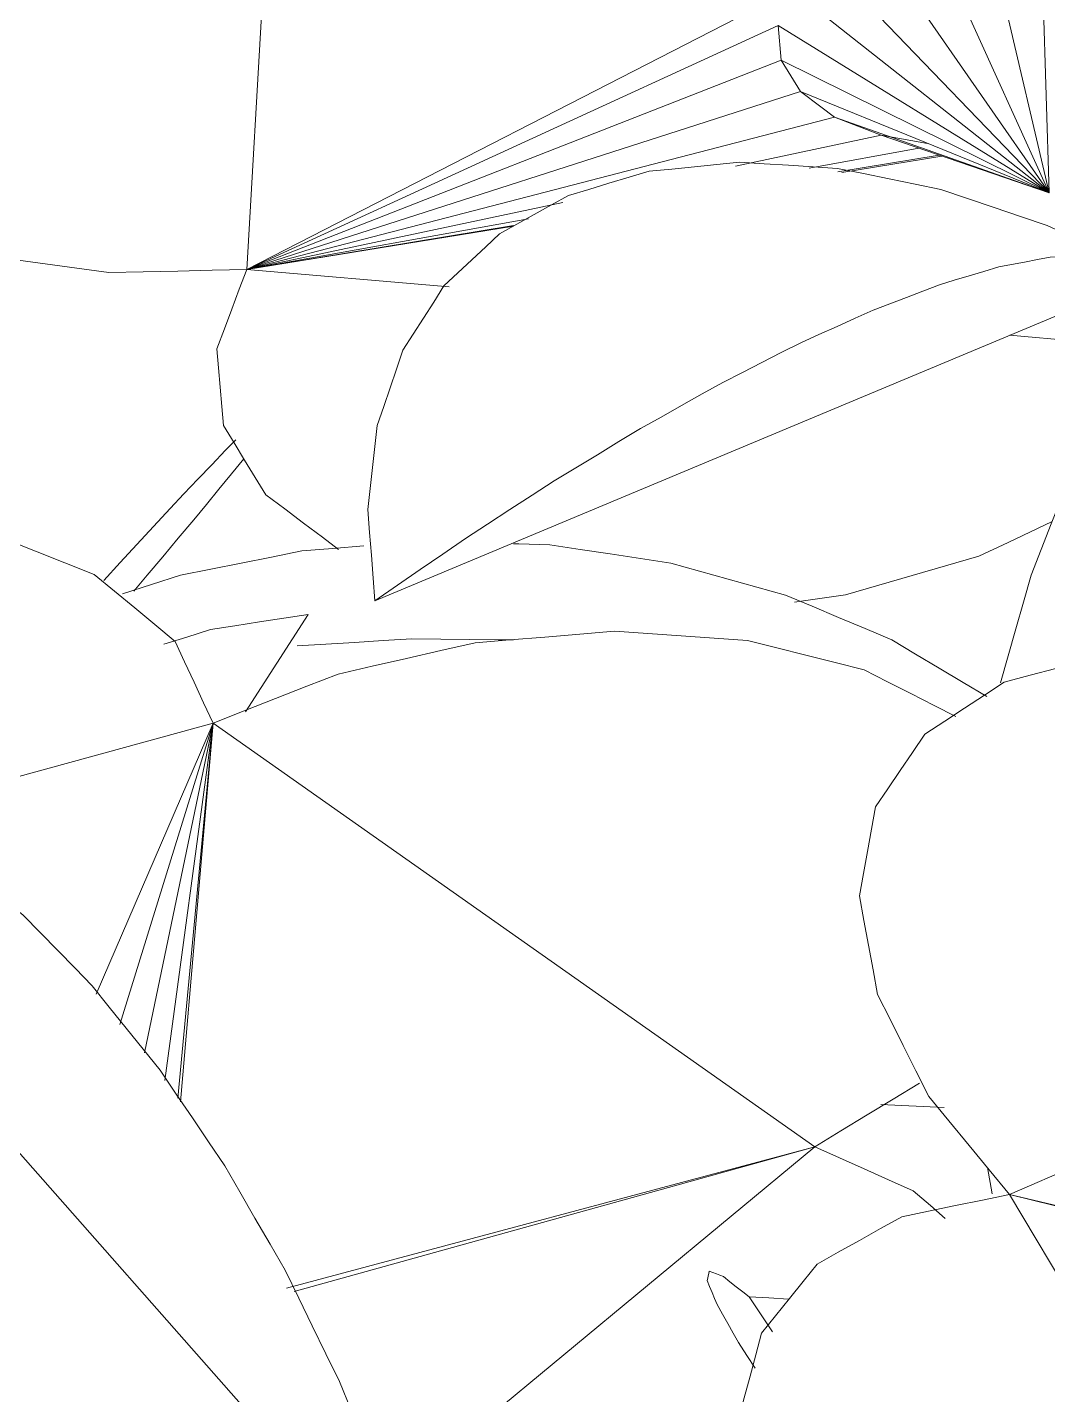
# Model space of a CAD drawing. Header units: metres. Extents: x 13.9 to 26.7, y -0.2 to 3.2.
# Drawn here: x 20.7247 to 20.7689, y 2.7005 to 2.7596 of the extents above; entities that cross this region are included whole.
import ezdxf

# ---------------------------------------------------------------- set-up
doc = ezdxf.new("R2010")
doc.units = ezdxf.units.M
doc.layers.add('Importações nas famílias', color=10, linetype='Continuous', lineweight=5)
doc.layers.add('Vegetação', color=7, linetype='Continuous', lineweight=5)

# ---------------------------------------------------------------- blocks, each defined once
blk = doc.blocks.new('Planta_pergolado_12200 - plantas pergolado_skp_Component_12-V3948-Corte 1')
at = {"layer": 'Importações nas famílias'}
blk.add_line((20.756972, 2.703219), (20.755962, 2.704732), dxfattribs=at)
at = {"layer": 'Importações nas famílias', "flags": 128}
for points in [[(20.754236, 2.705841), (20.754213, 2.705739), (20.754189, 2.705638), (20.754166, 2.705536), (20.754143, 2.705435)], [(20.754847, 2.705604), (20.754694, 2.705663), (20.754542, 2.705722), (20.754389, 2.705781), (20.754236, 2.705841)], [(20.754143, 2.705435), (20.754249, 2.705175), (20.754356, 2.704916), (20.754463, 2.704656), (20.75457, 2.704397)], [(20.755962, 2.704732), (20.755683, 2.70495), (20.755405, 2.705168), (20.755126, 2.705386), (20.754847, 2.705604)], [(20.757663, 2.704629), (20.756813, 2.704681), (20.755962, 2.704732)], [(20.75457, 2.704397), (20.754804, 2.703985), (20.755038, 2.703574), (20.755272, 2.703162), (20.755506, 2.702751)], [(20.755506, 2.702751), (20.755862, 2.702197), (20.756219, 2.701643)]]:
    blk.add_lwpolyline(points, dxfattribs=at)
blk = doc.blocks.new('Planta_pergolado_12200 - plantas pergolado_skp_Component_17-V3949-Corte 1')
at = {"layer": 'Importações nas famílias'}
for p, q in [((20.732776, 2.729542), (20.688264, 2.717309)), ((20.727724, 2.71782), (20.732776, 2.729542)), ((20.728745, 2.716515), (20.732776, 2.729542)), ((20.729813, 2.715276), (20.732776, 2.729542)), ((20.730694, 2.714083), (20.732776, 2.729542)), ((20.731255, 2.713322), (20.732776, 2.729542)), ((20.731375, 2.713159), (20.732776, 2.729542)), ((20.732776, 2.729542), (20.758802, 2.711223)), ((20.758802, 2.711223), (20.735946, 2.705112)), ((20.73628, 2.704956), (20.758802, 2.711223)), ((20.758802, 2.711223), (20.740269, 2.695867))]:
    blk.add_line(p, q, dxfattribs=at)
at = {"layer": 'Importações nas famílias', "flags": 128}
for points in [[(20.727637, 2.735973), (20.726369, 2.736477), (20.725101, 2.736981), (20.723833, 2.737486), (20.722566, 2.73799)], [(20.73114, 2.733075), (20.730264, 2.733799), (20.729389, 2.734524), (20.728513, 2.735248), (20.727637, 2.735973)], [(20.750144, 2.733511), (20.748634, 2.733388), (20.747125, 2.733265), (20.745615, 2.733141), (20.744105, 2.733018)], [(20.755886, 2.733109), (20.754451, 2.733209), (20.753015, 2.73331), (20.75158, 2.73341), (20.750144, 2.733511)], [(20.732776, 2.729542), (20.732367, 2.730425), (20.731958, 2.731308), (20.731549, 2.732191), (20.73114, 2.733075)], [(20.744105, 2.733018), (20.742624, 2.73268), (20.741143, 2.732341), (20.739662, 2.732003), (20.738181, 2.731664)], [(20.76094, 2.73184), (20.759676, 2.732157), (20.758413, 2.732474), (20.75715, 2.732792), (20.755886, 2.733109)], [(20.764898, 2.729822), (20.763956, 2.730302), (20.762951, 2.730815), (20.761945, 2.731327), (20.76094, 2.73184)], [(20.738181, 2.731664), (20.73683, 2.731134), (20.735478, 2.730603), (20.734127, 2.730072), (20.732776, 2.729542)], [(20.758802, 2.711223), (20.759931, 2.71191), (20.761061, 2.712597), (20.762191, 2.713283), (20.76332, 2.71397)], [(20.763054, 2.70932), (20.761991, 2.709796), (20.760928, 2.710271), (20.759865, 2.710747), (20.758802, 2.711223)], [(20.764443, 2.708124), (20.763802, 2.708676), (20.763054, 2.70932)]]:
    blk.add_lwpolyline(points, dxfattribs=at)
blk = doc.blocks.new('Planta_pergolado_12200 - plantas pergolado_skp_Component_16-V3950-Corte 1')
for name in ['Planta_pergolado_12200 - plantas pergolado_skp_Component_17-V3949-Corte 1', 'Planta_pergolado_12200 - plantas pergolado_skp_Component_12-V3948-Corte 1']:
    blk.add_blockref(name, (0, 0))
blk = doc.blocks.new('Planta_pergolado_12200 - plantas pergolado_skp_Component_12-V1923-Corte 1')
at = {"layer": 'Importações nas famílias'}
blk.add_line((17.124897, 2.721263), (17.122164, 2.721139), dxfattribs=at)
blk = doc.blocks.new('Planta_pergolado_12200 - plantas pergolado_skp_Component_12-V1903-Corte 1')
at = {"layer": 'Importações nas famílias'}
blk.add_line((17.194232, 2.68532), (17.160545, 2.699418), dxfattribs=at)
at = {"layer": 'Importações nas famílias', "flags": 128}
for points in [[(17.169754, 2.703106), (17.170871, 2.703336), (17.171988, 2.703565), (17.173105, 2.703794), (17.174223, 2.704023)], [(17.174223, 2.704023), (17.175282, 2.70409), (17.176342, 2.704156), (17.177401, 2.704222), (17.17846, 2.704289)], [(17.17846, 2.704289), (17.179437, 2.70419), (17.180414, 2.704092), (17.181391, 2.703994), (17.182368, 2.703896)], [(17.182368, 2.703896), (17.183239, 2.703636), (17.184111, 2.703376), (17.184982, 2.703115), (17.185853, 2.702855)], [(17.165159, 2.701559), (17.166307, 2.701946), (17.167456, 2.702333), (17.168605, 2.70272), (17.169754, 2.703106)], [(17.185853, 2.702855), (17.186599, 2.702439), (17.187344, 2.702022), (17.188089, 2.701606), (17.188835, 2.70119)], [(17.161098, 2.699675), (17.161699, 2.699954), (17.162852, 2.700489), (17.164005, 2.701024), (17.165159, 2.701559)], [(17.188835, 2.70119), (17.189437, 2.700627), (17.190038, 2.700064), (17.19064, 2.699502), (17.191242, 2.698939)], [(17.161651, 2.700016), (17.161375, 2.699867), (17.161098, 2.699717), (17.160822, 2.699568), (17.160545, 2.699418)], [(17.16315, 2.700274), (17.162775, 2.700209), (17.1624, 2.700145), (17.162026, 2.700081), (17.161651, 2.700016)], [(17.165024, 2.700187), (17.164556, 2.700209), (17.164087, 2.700231), (17.163618, 2.700252), (17.16315, 2.700274)], [(17.167255, 2.699758), (17.166697, 2.699866), (17.16614, 2.699973), (17.165582, 2.70008), (17.165024, 2.700187)], [(17.169815, 2.698992), (17.169175, 2.699183), (17.168535, 2.699375), (17.167895, 2.699567), (17.167255, 2.699758)], [(17.172678, 2.697895), (17.171963, 2.698169), (17.171247, 2.698443), (17.170531, 2.698717), (17.169815, 2.698992)], [(17.191242, 2.698939), (17.191687, 2.698243), (17.192131, 2.697548), (17.192575, 2.696852), (17.19302, 2.696156)], [(17.175812, 2.696482), (17.175028, 2.696835), (17.174245, 2.697189), (17.173462, 2.697542), (17.172678, 2.697895)], [(17.17918, 2.694767), (17.178338, 2.695196), (17.177496, 2.695625), (17.176654, 2.696053), (17.175812, 2.696482)], [(17.19302, 2.696156), (17.193296, 2.695344), (17.193572, 2.694531), (17.193849, 2.693719), (17.194125, 2.692906)], [(17.182747, 2.69277), (17.181856, 2.693269), (17.180964, 2.693769), (17.180072, 2.694268), (17.17918, 2.694767)], [(17.186473, 2.690512), (17.185541, 2.691077), (17.18461, 2.691641), (17.183679, 2.692206), (17.182747, 2.69277)], [(17.194125, 2.692906), (17.194227, 2.691996), (17.194328, 2.691086), (17.19443, 2.690176), (17.194532, 2.689266)], [(17.190315, 2.68802), (17.189354, 2.688643), (17.188394, 2.689266), (17.187433, 2.689889), (17.186473, 2.690512)], [(17.194532, 2.689266), (17.194457, 2.688279), (17.194382, 2.687293), (17.194307, 2.686306), (17.194232, 2.68532)], [(17.194232, 2.68532), (17.193253, 2.685995), (17.192274, 2.68667), (17.191294, 2.687345), (17.190315, 2.68802)]]:
    blk.add_lwpolyline(points, dxfattribs=at)
blk = doc.blocks.new('Planta_pergolado_12200 - plantas pergolado_skp_Component_12-V3958-Corte 1')
at = {"layer": 'Importações nas famílias', "flags": 128}
for points in [[(20.739298, 2.737204), (20.737956, 2.737095), (20.736614, 2.736985)], [(20.747341, 2.737248), (20.746001, 2.737292), (20.745771, 2.7373)], [(20.752566, 2.736461), (20.751259, 2.736658), (20.749953, 2.736855), (20.748647, 2.737052), (20.747341, 2.737248)], [(20.736614, 2.736985), (20.735301, 2.736723), (20.733988, 2.736462), (20.732675, 2.736201), (20.731362, 2.73594)], [(20.731362, 2.73594), (20.730109, 2.735534), (20.728857, 2.735127)], [(20.757533, 2.735081), (20.756291, 2.735426), (20.755049, 2.735771), (20.753807, 2.736116), (20.752566, 2.736461)], [(20.762126, 2.733141), (20.760978, 2.733626), (20.759829, 2.734111), (20.758681, 2.734596), (20.757533, 2.735081)], [(20.73642, 2.732885), (20.73766, 2.73296), (20.7389, 2.733034), (20.74014, 2.733108), (20.74138, 2.733183)], [(20.74138, 2.733183), (20.742627, 2.733169), (20.743873, 2.733156), (20.74512, 2.733143), (20.745771, 2.733136)], [(20.766237, 2.730686), (20.765209, 2.7313), (20.764182, 2.731914), (20.763154, 2.732527), (20.762126, 2.733141)]]:
    blk.add_lwpolyline(points, dxfattribs=at)
blk = doc.blocks.new('Planta_pergolado_12200 - plantas pergolado_skp_Component_17-V3960-Corte 1')
at = {"layer": 'Importações nas famílias'}
for p, q in [((20.734236, 2.749157), (20.735719, 2.775036)), ((20.768927, 2.752467), (20.768512, 2.766281)), ((20.768927, 2.752467), (20.765787, 2.7659)), ((20.768927, 2.752467), (20.763188, 2.765144)), ((20.768927, 2.752467), (20.760892, 2.764065)), ((20.759055, 2.762737), (20.768927, 2.752467)), ((20.757802, 2.761249), (20.734236, 2.749157)), ((20.768927, 2.752467), (20.757802, 2.761249)), ((20.734236, 2.749157), (20.75722, 2.759704)), ((20.768927, 2.752467), (20.75722, 2.759704)), ((20.75722, 2.759704), (20.757346, 2.758206)), ((20.734236, 2.749157), (20.757346, 2.758206)), ((20.768927, 2.752467), (20.757346, 2.758206)), ((20.757346, 2.758206), (20.758174, 2.756857)), ((20.734236, 2.749157), (20.758174, 2.756857)), ((20.758174, 2.756857), (20.768927, 2.752467)), ((20.758174, 2.756857), (20.759057, 2.756194)), ((20.759057, 2.756194), (20.759647, 2.75575)), ((20.734236, 2.749157), (20.759647, 2.75575)), ((20.768927, 2.752467), (20.759647, 2.75575)), ((20.759647, 2.75575), (20.761663, 2.754961)), ((20.755364, 2.753628), (20.761663, 2.754961)), ((20.761663, 2.754961), (20.768927, 2.752467)), ((20.761663, 2.754961), (20.763671, 2.754613)), ((20.758551, 2.753543), (20.763298, 2.754399)), ((20.759796, 2.753374), (20.764179, 2.754097)), ((20.759963, 2.753351), (20.764294, 2.754058)), ((20.734236, 2.749157), (20.747898, 2.752048)), ((20.734236, 2.749157), (20.746419, 2.751355)), ((20.734236, 2.749157), (20.745771, 2.75106)), ((20.734236, 2.749157), (20.745771, 2.751038)), ((20.734236, 2.749157), (20.742993, 2.748402)), ((20.767213, 2.746312), (20.773014, 2.745811))]:
    blk.add_line(p, q, dxfattribs=at)
at = {"layer": 'Importações nas famílias', "flags": 128}
for points in [[(20.722755, 2.749777), (20.724133, 2.749588), (20.725511, 2.749399), (20.726889, 2.749211), (20.728267, 2.749022)], [(20.728267, 2.749022), (20.729759, 2.749056), (20.731251, 2.749089), (20.732743, 2.749123), (20.734236, 2.749157)], [(20.734236, 2.749157), (20.733913, 2.7483), (20.73359, 2.747443), (20.733267, 2.746587), (20.732944, 2.74573)], [(20.732944, 2.74573), (20.733014, 2.744899), (20.733084, 2.744069), (20.733155, 2.743239), (20.733225, 2.742408)], [(20.733225, 2.742408), (20.733684, 2.741661), (20.734143, 2.740913), (20.734602, 2.740166), (20.735061, 2.739418)], [(20.735061, 2.739418), (20.735877, 2.738804), (20.736693, 2.738191), (20.737509, 2.737577), (20.738208, 2.737052)], [(20.765887, 2.736758), (20.76716, 2.737356), (20.768433, 2.737954), (20.769069, 2.738253)], [(20.760123, 2.735083), (20.761564, 2.735502), (20.763005, 2.735921), (20.764446, 2.736339), (20.765887, 2.736758)], [(20.757919, 2.734775), (20.758612, 2.734872), (20.760123, 2.735083)]]:
    blk.add_lwpolyline(points, dxfattribs=at)
blk = doc.blocks.new('Planta_pergolado_12200 - plantas pergolado_skp_Component_16-V3961-Corte 1')
for name in ['Planta_pergolado_12200 - plantas pergolado_skp_Component_17-V3960-Corte 1', 'Planta_pergolado_12200 - plantas pergolado_skp_Component_12-V3958-Corte 1']:
    blk.add_blockref(name, (0, 0))
at = {"extrusion": (0, 0, -1)}
for name, p, zscale in [('Planta_pergolado_12200 - plantas pergolado_skp_Component_12-V1903-Corte 1', (-37.934005, 0.049508), -0.9999999999999999), ('Planta_pergolado_12200 - plantas pergolado_skp_Component_12-V1923-Corte 1', (-37.88655, -0.008219), -0.9999999999999998)]:
    blk.add_blockref(name, p, dxfattribs=dict(at, zscale=zscale))
blk = doc.blocks.new('Planta_pergolado_12200 - plantas pergolado_skp_-V3962-Corte 1')
for name in ['Planta_pergolado_12200 - plantas pergolado_skp_Component_16-V3961-Corte 1', 'Planta_pergolado_12200 - plantas pergolado_skp_Component_16-V3950-Corte 1']:
    blk.add_blockref(name, (0, 0))
blk = doc.blocks.new('Planta_pergolado_12200 - plantas pergolado_skp_-V3963-Corte 1')
blk.add_blockref('Planta_pergolado_12200 - plantas pergolado_skp_-V3962-Corte 1', (0, 0))
blk = doc.blocks.new('Planta_pergolado_12200 - plantas pergolado_skp_Component_12-V1994-Corte 1')
at = {"layer": 'Importações nas famílias'}
blk.add_line((17.149657, 2.742463), (17.152373, 2.738253), dxfattribs=at)
at = {"layer": 'Importações nas famílias', "flags": 128}
for points in [[(17.153885, 2.741804), (17.152828, 2.741969), (17.151771, 2.742133), (17.150714, 2.742298), (17.149657, 2.742463)], [(17.155903, 2.741167), (17.154902, 2.741483), (17.153885, 2.741804)]]:
    blk.add_lwpolyline(points, dxfattribs=at)
blk = doc.blocks.new('Planta_pergolado_12200 - plantas pergolado_skp_Component_17-V4008-Corte 1')
at = {"layer": 'Importações nas famílias'}
blk.add_line((20.733758, 2.741785), (20.733319, 2.741347), dxfattribs=at)
at = {"layer": 'Importações nas famílias', "flags": 128}
for points in [[(20.733319, 2.741347), (20.732719, 2.740716), (20.73212, 2.740085), (20.73152, 2.739455), (20.730921, 2.738824)], [(20.731952, 2.738338), (20.732491, 2.738997), (20.73303, 2.739656), (20.73357, 2.740315), (20.734109, 2.740974)], [(20.730921, 2.738824), (20.730203, 2.738044), (20.729484, 2.737264), (20.728765, 2.736485), (20.728047, 2.735705)], [(20.729344, 2.735254), (20.729923, 2.735939), (20.730599, 2.736738), (20.731275, 2.737538), (20.731952, 2.738338)]]:
    blk.add_lwpolyline(points, dxfattribs=at)
blk = doc.blocks.new('Planta_pergolado_12200 - plantas pergolado_skp_Component_16-V4009-Corte 1')
blk.add_blockref('Planta_pergolado_12200 - plantas pergolado_skp_Component_17-V4008-Corte 1', (0, 0))
at = {"extrusion": (0, 0, -1), "zscale": -0.9999999999999994}
blk.add_blockref('Planta_pergolado_12200 - plantas pergolado_skp_Component_12-V1994-Corte 1', (-37.88655, -0.008219), dxfattribs=at)
blk = doc.blocks.new('Planta_pergolado_12200 - plantas pergolado_skp_-V4051-Corte 1')
blk.add_blockref('Planta_pergolado_12200 - plantas pergolado_skp_Component_16-V4009-Corte 1', (0, 0))
blk = doc.blocks.new('Planta_pergolado_12200 - plantas pergolado_skp_-V4052-Corte 1')
for name in ['Planta_pergolado_12200 - plantas pergolado_skp_-V3963-Corte 1', 'Planta_pergolado_12200 - plantas pergolado_skp_-V4051-Corte 1']:
    blk.add_blockref(name, (0, 0))
blk = doc.blocks.new('Planta_pergolado_12200 - plantas pergolado_skp_Component_12-V4380-Corte 1')
at = {"layer": 'Importações nas famílias'}
blk.add_line((20.721988, 2.713678), (20.741963, 2.691046), dxfattribs=at)
at = {"layer": 'Importações nas famílias', "flags": 128}
for points in [[(20.724565, 2.721239), (20.72382, 2.721844), (20.723075, 2.722448), (20.72233, 2.723053)], [(20.727555, 2.718173), (20.726808, 2.718939), (20.72606, 2.719706), (20.725313, 2.720472), (20.724565, 2.721239)], [(20.730485, 2.714532), (20.729752, 2.715442), (20.72902, 2.716352), (20.728287, 2.717263), (20.727555, 2.718173)], [(20.733286, 2.710402), (20.732585, 2.711434), (20.731885, 2.712467), (20.731185, 2.713499), (20.730485, 2.714532)], [(20.713559, 2.71357), (20.713953, 2.712703), (20.714346, 2.711837)], [(20.714346, 2.711837), (20.714861, 2.710999), (20.715376, 2.710161), (20.715892, 2.709323), (20.716407, 2.708485)], [(20.735892, 2.705879), (20.73524, 2.707009), (20.734589, 2.70814), (20.733937, 2.709271), (20.733286, 2.710402)], [(20.716407, 2.708485), (20.717038, 2.707685), (20.71767, 2.706884), (20.718301, 2.706084), (20.718933, 2.705283)], [(20.738243, 2.701069), (20.737655, 2.702272), (20.737067, 2.703474), (20.73648, 2.704676), (20.735892, 2.705879)], [(20.718933, 2.705283), (20.719673, 2.704529), (20.720414, 2.703775), (20.721155, 2.70302), (20.721896, 2.702266)], [(20.721896, 2.702266), (20.722737, 2.701567), (20.723579, 2.700867), (20.724421, 2.700168), (20.725262, 2.699469)], [(20.740282, 2.696086), (20.739772, 2.697332), (20.739262, 2.698578), (20.738753, 2.699823), (20.738243, 2.701069)], [(20.725262, 2.699469), (20.726196, 2.698832), (20.727129, 2.698195), (20.728062, 2.697558), (20.728996, 2.696921)], [(20.728996, 2.696921), (20.73001, 2.696354), (20.731025, 2.695787), (20.73204, 2.695219), (20.733054, 2.694652)], [(20.741963, 2.691046), (20.741543, 2.692306), (20.741123, 2.693566), (20.740703, 2.694826), (20.740282, 2.696086)], [(20.733054, 2.694652), (20.734139, 2.694161), (20.735224, 2.693669), (20.736308, 2.693178), (20.737393, 2.692686)], [(20.737393, 2.692686), (20.738536, 2.692276), (20.739678, 2.691866), (20.740821, 2.691456), (20.741963, 2.691046)]]:
    blk.add_lwpolyline(points, dxfattribs=at)
blk = doc.blocks.new('Planta_pergolado_12200 - plantas pergolado_skp_Component_12-V2549-Corte 1')
at = {"layer": 'Importações nas famílias'}
for p, q in [((17.105855, 2.763309), (17.111149, 2.740619)), ((17.12029, 2.718536), (17.120078, 2.717411))]:
    blk.add_line(p, q, dxfattribs=at)
at = {"layer": 'Importações nas famílias', "flags": 128}
for points in [[(17.104639, 2.760249), (17.104943, 2.761014), (17.105247, 2.761779), (17.105551, 2.762544), (17.105855, 2.763309)], [(17.105855, 2.763309), (17.106658, 2.762525), (17.107462, 2.761741), (17.108265, 2.760957), (17.109068, 2.760173)], [(17.103846, 2.756594), (17.104045, 2.757508), (17.104243, 2.758421), (17.104441, 2.759335), (17.104639, 2.760249)], [(17.109068, 2.760173), (17.109791, 2.759292), (17.110513, 2.758411), (17.111236, 2.757529), (17.111959, 2.756648)], [(17.103496, 2.752431), (17.103584, 2.753472), (17.103671, 2.754513), (17.103759, 2.755553), (17.103846, 2.756594)], [(17.111959, 2.756648), (17.112593, 2.75568), (17.113227, 2.754711), (17.113861, 2.753743), (17.114496, 2.752775)], [(17.103596, 2.747858), (17.103571, 2.749001), (17.103546, 2.750145), (17.103521, 2.751288), (17.103496, 2.752431)], [(17.114496, 2.752775), (17.115034, 2.75173), (17.115573, 2.750685), (17.116112, 2.74964), (17.11665, 2.748595)], [(17.11665, 2.748595), (17.117088, 2.747485), (17.117525, 2.746375), (17.117962, 2.745265), (17.118399, 2.744156)], [(17.104145, 2.742982), (17.104008, 2.744201), (17.103871, 2.74542), (17.103733, 2.746639), (17.103596, 2.747858)], [(17.118399, 2.744156), (17.11873, 2.742993), (17.119061, 2.741831), (17.119392, 2.740669), (17.119722, 2.739506)], [(17.104805, 2.739581), (17.104637, 2.740449), (17.104391, 2.741715), (17.104145, 2.742982)]]:
    blk.add_lwpolyline(points, dxfattribs=at)
blk = doc.blocks.new('Planta_pergolado_12200 - plantas pergolado_skp_Component_17-V4381-Corte 1')
at = {"layer": 'Importações nas famílias'}
for p, q in [((20.797748, 2.722435), (20.767214, 2.709157)), ((20.767214, 2.709157), (20.78725, 2.675541)), ((20.796157, 2.701976), (20.767214, 2.709157)), ((20.767214, 2.709157), (20.796273, 2.702302))]:
    blk.add_line(p, q, dxfattribs=at)
at = {"layer": 'Importações nas famílias', "flags": 128}
for points in [[(20.766987, 2.731312), (20.768107, 2.731609), (20.769226, 2.731907), (20.770346, 2.732204), (20.771466, 2.732501)], [(20.763563, 2.729065), (20.764419, 2.729627), (20.765275, 2.730188), (20.766131, 2.73075), (20.766987, 2.731312)], [(20.761429, 2.725914), (20.761963, 2.726701), (20.762496, 2.727489), (20.76303, 2.728277), (20.763563, 2.729065)], [(20.76073, 2.722073), (20.760904, 2.723033), (20.761079, 2.723993), (20.761254, 2.724953), (20.761429, 2.725914)], [(20.761512, 2.717804), (20.761317, 2.718871), (20.761121, 2.719939), (20.760925, 2.721006), (20.76073, 2.722073)], [(20.763724, 2.713399), (20.763171, 2.7145), (20.762618, 2.715602), (20.762065, 2.716703), (20.761512, 2.717804)], [(20.767214, 2.709157), (20.766341, 2.710217), (20.765469, 2.711278), (20.764596, 2.712338), (20.763724, 2.713399)], [(20.762558, 2.708191), (20.763722, 2.708432), (20.764886, 2.708674), (20.76605, 2.708915), (20.767214, 2.709157)], [(20.758902, 2.706145), (20.759816, 2.706657), (20.76073, 2.707168), (20.761644, 2.70768), (20.762558, 2.708191)], [(20.756496, 2.70316), (20.757097, 2.703906), (20.757699, 2.704653), (20.758301, 2.705399), (20.758902, 2.706145)], [(20.755502, 2.699437), (20.75575, 2.700368), (20.755999, 2.701298), (20.756247, 2.702229), (20.756496, 2.70316)]]:
    blk.add_lwpolyline(points, dxfattribs=at)
blk = doc.blocks.new('Planta_pergolado_12200 - plantas pergolado_skp_Component_16-V4382-Corte 1')
at = {"extrusion": (0, 0, -1), "zscale": -0.9999999999999996}
blk.add_blockref('Planta_pergolado_12200 - plantas pergolado_skp_Component_12-V2549-Corte 1', (-37.88655, -0.008219), dxfattribs=at)
for name in ['Planta_pergolado_12200 - plantas pergolado_skp_Component_17-V4381-Corte 1', 'Planta_pergolado_12200 - plantas pergolado_skp_Component_12-V4380-Corte 1']:
    blk.add_blockref(name, (0, 0))
blk = doc.blocks.new('Planta_pergolado_12200 - plantas pergolado_skp_-V4404-Corte 1')
blk.add_blockref('Planta_pergolado_12200 - plantas pergolado_skp_Component_16-V4382-Corte 1', (0, 0))
blk = doc.blocks.new('Planta_pergolado_12200 - plantas pergolado_skp_-V4405-Corte 1')
blk.add_blockref('Planta_pergolado_12200 - plantas pergolado_skp_-V4404-Corte 1', (0, 0))
blk = doc.blocks.new('Planta_pergolado_12200 - plantas pergolado_skp_-V4406-Corte 1')
blk.add_blockref('Planta_pergolado_12200 - plantas pergolado_skp_-V4405-Corte 1', (0, 0))
blk = doc.blocks.new('Planta_pergolado_12200 - Planta_pergolado_12200-3075656-Corte 1')
for name in ['Planta_pergolado_12200 - plantas pergolado_skp_-V4052-Corte 1', 'Planta_pergolado_12200 - plantas pergolado_skp_-V4406-Corte 1']:
    blk.add_blockref(name, (0, 0))

msp = doc.modelspace()

# ---------------------------------------------------------------- block references
at = {"layer": 'Vegetação', "color": 10}
msp.add_blockref('Planta_pergolado_12200 - Planta_pergolado_12200-3075656-Corte 1', (0, 0), dxfattribs=at)

doc.saveas('drawing.dxf')
